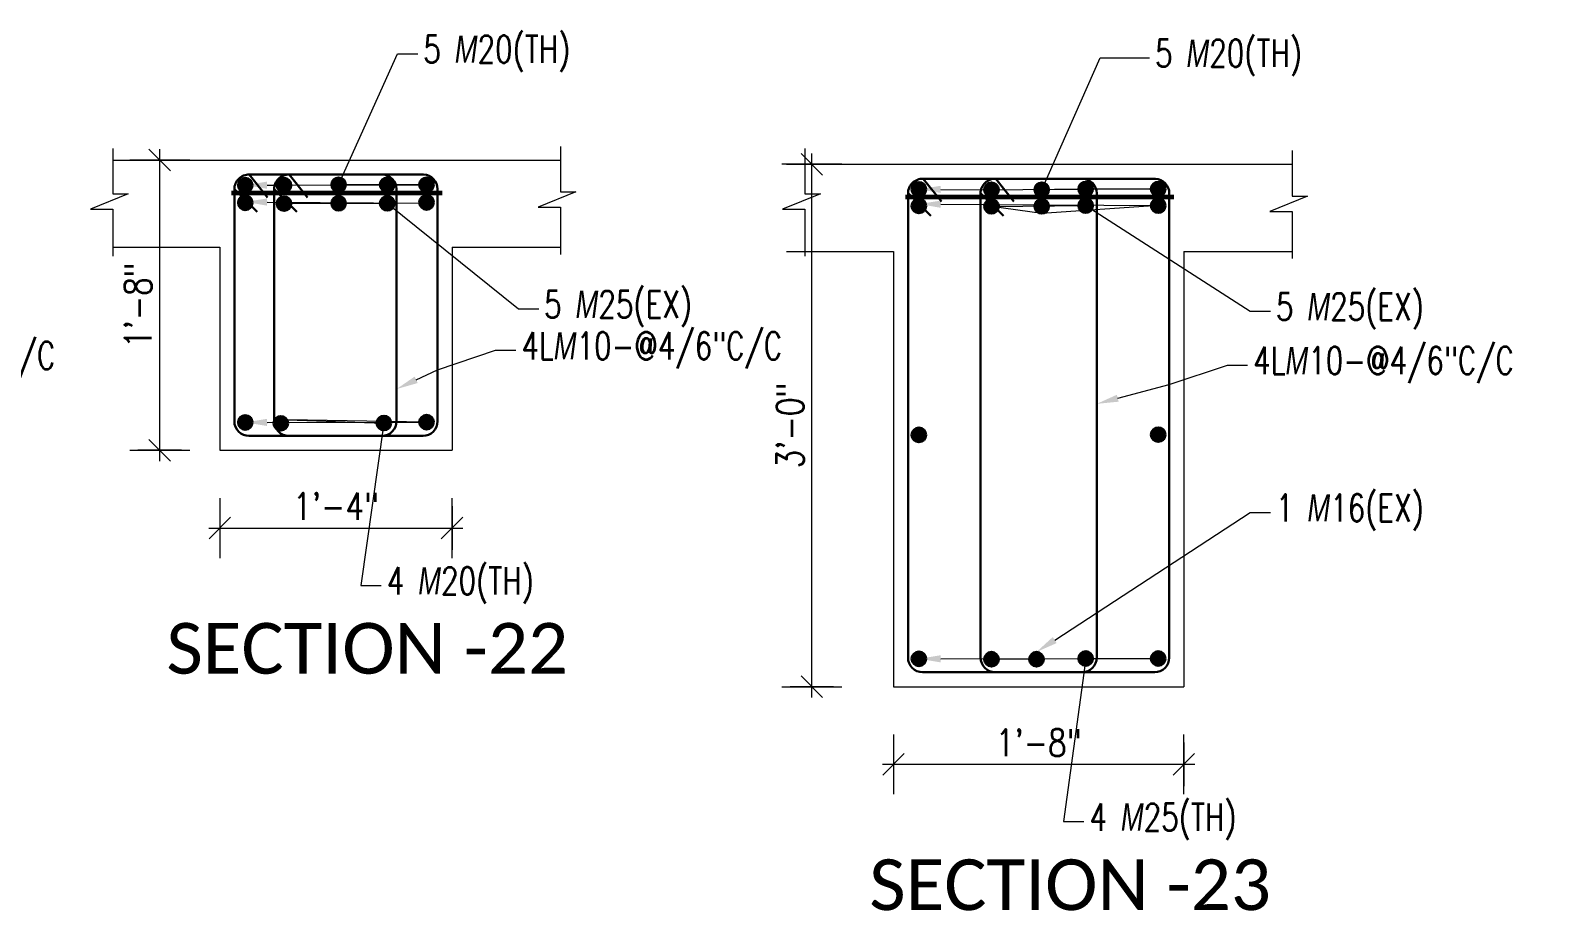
# Model space of a CAD drawing. Header units: inches. Extents: x 0 to 162649, y -36601 to -26324.
# Drawn here: x 156967.4 to 157072, y -36468 to -36407.4 of the extents above; entities that cross this region are included whole.
import ezdxf
from ezdxf import colors
from ezdxf.entities.mleader import LeaderData, LeaderLine
from ezdxf.math import Vec2, Vec3

# ---------------------------------------------------------------- set-up
doc = ezdxf.new("R2010")
doc.units = ezdxf.units.IN
doc.header["$MEASUREMENT"] = 0
for name, color, linetype, lineweight in [('Dim', 1, 'Continuous', 13), ('hatch', 252, 'Continuous', 0), ('OL_AR_Text', 140, 'Continuous', 5), ('Rein', 3, 'Continuous', 30), ('Stirrups', 191, 'Continuous', 25), ('TEXT', 7, 'Continuous', 9)]:
    doc.layers.add(name, color=color, linetype=linetype, lineweight=lineweight)
doc.styles.add('1-8 Annotative Text', font='calibri.ttf', dxfattribs={"height": 0.125})
doc.styles.add('DIM', font='simplex.shx', dxfattribs={"width": 0.75})
doc.styles.add('rmtext', font='romans.shx', dxfattribs={"width": 0.8})
doc.dimstyles.new('DIM-24', dxfattribs={"dimscale": 24, "dimtxt": 0.078125, "dimasz": 0.0625, "dimexe": 0.0625, "dimexo": 0.015625, "dimgap": 0.015625, "dimtad": 1, "dimdec": 1, "dimzin": 3, "dimdsep": 46, "dimlunit": 4, "dimtxsty": 'rmtext', "dimblk": 'OBLIQUE', "dimcen": 0.09375, "dimdle": 0.03125, "dimclrd": 1, "dimclre": 1, "dimclrt": 2, "dimadec": 0, "dimazin": 0, "dimtfac": 0.75, "dimtdec": 1, "dimtix": 1, "dimtmove": 0, "dimatfit": 3, "dimfxl": 0.0625, "dimfxlon": 1, "dimfrac": 1, "dimtolj": 1, "dimtzin": 0, "dimlwd": -1, "dimlwe": 5, "dimarcsym": 0})

# ---------------------------------------------------------------- blocks, each defined once
blk = doc.blocks.new('_Oblique')
for p, q in [((0, -1.375), (0, 1.375)), ((-0.495, -0.495), (0.495, 0.495))]:
    blk.add_line(p, q)
blk = doc.blocks.new('*D279')
at = {"layer": 'Defpoints', "color": 0, "transparency": 16777216}
for p in [(156980.5, -36436.3), (156996.5, -36436.3), (156996.5, -36441.66)]:
    blk.add_point(p, dxfattribs=at)
at = {"layer": 'Dim', "color": 1, "lineweight": 5, "transparency": 16777216}
for p, q in [((156980.5, -36440.16), (156980.5, -36443.16)), ((156996.5, -36440.16), (156996.5, -36443.16))]:
    blk.add_line(p, q, dxfattribs=at)
at = {"layer": 'Dim', "color": 1, "transparency": 16777216}
blk.add_line((156979.75, -36441.66), (156997.25, -36441.66), dxfattribs=at)
at = {"layer": 'Dim', "color": 1, "transparency": 16777216, "xscale": 1.5, "yscale": 1.5, "zscale": 1.5, "rotation": 180}
blk.add_blockref('_Oblique', (156980.5, -36441.66), dxfattribs=at)
at = {"layer": 'Dim', "color": 1, "transparency": 16777216, "xscale": 1.5, "yscale": 1.5, "zscale": 1.5}
blk.add_blockref('_Oblique', (156996.5, -36441.66), dxfattribs=at)
at = {"layer": 'Dim', "color": 2, "transparency": 16777216, "insert": (156988.5, -36440.16), "char_height": 1.875, "attachment_point": 5, "style": 'rmtext'}
blk.add_mtext('\\A1;1\'-4"', dxfattribs=at)
blk = doc.blocks.new('*D280')
at = {"layer": 'Defpoints', "color": 0, "transparency": 16777216}
for p in [(156976.36, -36416.3), (156980.5, -36416.3), (156980.5, -36436.3)]:
    blk.add_point(p, dxfattribs=at)
at = {"layer": 'Dim', "color": 1, "transparency": 16777216}
blk.add_line((156976.36, -36437.05), (156976.36, -36415.55), dxfattribs=at)
at = {"layer": 'Dim', "color": 1, "lineweight": 5, "transparency": 16777216}
for p, q in [((156977.86, -36416.3), (156974.86, -36416.3)), ((156977.86, -36436.3), (156974.86, -36436.3))]:
    blk.add_line(p, q, dxfattribs=at)
at = {"layer": 'Dim', "color": 1, "transparency": 16777216, "xscale": 1.5, "yscale": 1.5, "zscale": 1.5}
for p, rotation in [((156976.36, -36416.3), 90), ((156976.36, -36436.3), 270)]:
    blk.add_blockref('_Oblique', p, dxfattribs=dict(at, rotation=rotation))
at = {"layer": 'Dim', "color": 2, "transparency": 16777216, "insert": (156974.86, -36426.3), "char_height": 1.875, "attachment_point": 5, "rotation": 90, "style": 'rmtext'}
blk.add_mtext('\\A1;1\'-8"', dxfattribs=at)
blk = doc.blocks.new('*D448')
at = {"layer": 'Defpoints', "color": 0, "transparency": 16777216}
for p in [(157026.91, -36452.59), (157046.91, -36452.59), (157046.91, -36457.94)]:
    blk.add_point(p, dxfattribs=at)
at = {"layer": 'Dim', "color": 1, "lineweight": 5, "transparency": 16777216}
for p, q in [((157026.91, -36456.44), (157026.91, -36459.44)), ((157046.91, -36456.44), (157046.91, -36459.44))]:
    blk.add_line(p, q, dxfattribs=at)
at = {"layer": 'Dim', "color": 1, "transparency": 16777216}
blk.add_line((157026.16, -36457.94), (157047.66, -36457.94), dxfattribs=at)
at = {"layer": 'Dim', "color": 1, "transparency": 16777216, "xscale": 1.5, "yscale": 1.5, "zscale": 1.5, "rotation": 180}
blk.add_blockref('_Oblique', (157026.91, -36457.94), dxfattribs=at)
at = {"layer": 'Dim', "color": 1, "transparency": 16777216, "xscale": 1.5, "yscale": 1.5, "zscale": 1.5}
blk.add_blockref('_Oblique', (157046.91, -36457.94), dxfattribs=at)
at = {"layer": 'Dim', "color": 2, "transparency": 16777216, "insert": (157036.91, -36456.45), "char_height": 1.875, "attachment_point": 5, "style": 'rmtext'}
blk.add_mtext('\\A1;1\'-8"', dxfattribs=at)
blk = doc.blocks.new('*D449')
at = {"layer": 'Defpoints', "color": 0, "transparency": 16777216}
for p in [(157021.28, -36416.59), (157026.91, -36416.59), (157026.91, -36452.59)]:
    blk.add_point(p, dxfattribs=at)
at = {"layer": 'Dim', "color": 1, "lineweight": 5, "transparency": 16777216}
for p, q in [((157022.78, -36416.59), (157019.78, -36416.59)), ((157022.78, -36452.59), (157019.78, -36452.59))]:
    blk.add_line(p, q, dxfattribs=at)
at = {"layer": 'Dim', "color": 1, "transparency": 16777216}
blk.add_line((157021.28, -36453.34), (157021.28, -36415.84), dxfattribs=at)
at = {"layer": 'Dim', "color": 1, "transparency": 16777216, "xscale": 1.5, "yscale": 1.5, "zscale": 1.5}
for p, rotation in [((157021.28, -36416.59), 90), ((157021.28, -36452.59), 270)]:
    blk.add_blockref('_Oblique', p, dxfattribs=dict(at, rotation=rotation))
at = {"layer": 'Dim', "color": 2, "transparency": 16777216, "insert": (157019.79, -36434.59), "char_height": 1.875, "attachment_point": 5, "rotation": 90, "style": 'rmtext'}
blk.add_mtext('\\A1;3\'-0"', dxfattribs=at)

msp = doc.modelspace()

# ---------------------------------------------------------------- hatches: boundary and pattern name
at = {"layer": 'Rein'}
h = msp.add_hatch(color=256, dxfattribs=at)
h.dxf.hatch_style = 1
h.paths.add_polyline_path([(156982.75, -36418.03, 1), (156981.75, -36418.03, 1)])
h = msp.add_hatch(color=256, dxfattribs=at)
h.dxf.hatch_style = 1
h.paths.add_polyline_path([(156985.42, -36418.03, 1), (156984.42, -36418.03, 1)])
h = msp.add_hatch(color=256, dxfattribs=at)
h.dxf.hatch_style = 1
h.paths.add_polyline_path([(156989.18, -36418, 1), (156988.18, -36418, 1)])
h = msp.add_hatch(color=256, dxfattribs=at)
h.dxf.hatch_style = 1
h.paths.add_polyline_path([(156992.53, -36418, 1), (156991.53, -36418, 1)])
h = msp.add_hatch(color=256, dxfattribs=at)
h.dxf.hatch_style = 1
h.paths.add_polyline_path([(156995.24, -36418, 1), (156994.24, -36418, 1)])
h = msp.add_hatch(color=256, dxfattribs=at)
h.dxf.hatch_style = 1
h.paths.add_polyline_path([(157029.16, -36418.31, 1), (157028.16, -36418.31, 1)])
h = msp.add_hatch(color=256, dxfattribs=at)
h.dxf.hatch_style = 1
h.paths.add_polyline_path([(157034.16, -36418.34, 1), (157033.16, -36418.34, 1)])
h = msp.add_hatch(color=256, dxfattribs=at)
h.dxf.hatch_style = 1
h.paths.add_polyline_path([(157037.62, -36418.34, 1), (157036.62, -36418.34, 1)])
h = msp.add_hatch(color=256, dxfattribs=at)
h.dxf.hatch_style = 1
h.paths.add_polyline_path([(157040.65, -36418.29, 1), (157039.65, -36418.29, 1)])
h = msp.add_hatch(color=256, dxfattribs=at)
h.dxf.hatch_style = 1
h.paths.add_polyline_path([(157045.65, -36418.29, 1), (157044.65, -36418.29, 1)])
h = msp.add_hatch(color=256, dxfattribs=at)
h.dxf.hatch_style = 1
h.paths.add_polyline_path([(156982.75, -36419.24, 1), (156981.75, -36419.24, 1)])
h = msp.add_hatch(color=256, dxfattribs=at)
h.dxf.hatch_style = 1
h.paths.add_polyline_path([(156985.42, -36419.3, 1), (156984.42, -36419.3, 1)])
h = msp.add_hatch(color=256, dxfattribs=at)
h.dxf.hatch_style = 1
h.paths.add_polyline_path([(156989.18, -36419.28, 1), (156988.18, -36419.28, 1)])
h = msp.add_hatch(color=256, dxfattribs=at)
h.dxf.hatch_style = 1
h.paths.add_polyline_path([(156992.53, -36419.28, 1), (156991.53, -36419.28, 1)])
h = msp.add_hatch(color=256, dxfattribs=at)
h.dxf.hatch_style = 1
h.paths.add_polyline_path([(156995.24, -36419.22, 1), (156994.24, -36419.22, 1)])
h = msp.add_hatch(color=256, dxfattribs=at)
h.dxf.hatch_style = 1
h.paths.add_polyline_path([(157029.16, -36419.46, 1), (157028.16, -36419.46, 1)])
h = msp.add_hatch(color=256, dxfattribs=at)
h.dxf.hatch_style = 1
h.paths.add_polyline_path([(157034.16, -36419.49, 1), (157033.16, -36419.49, 1)])
h = msp.add_hatch(color=256, dxfattribs=at)
h.dxf.hatch_style = 1
h.paths.add_polyline_path([(157037.62, -36419.49, 1), (157036.62, -36419.49, 1)])
h = msp.add_hatch(color=256, dxfattribs=at)
h.dxf.hatch_style = 1
h.paths.add_polyline_path([(157040.65, -36419.44, 1), (157039.65, -36419.44, 1)])
h = msp.add_hatch(color=256, dxfattribs=at)
h.dxf.hatch_style = 1
h.paths.add_polyline_path([(157045.65, -36419.44, 1), (157044.65, -36419.44, 1)])
h = msp.add_hatch(color=256, dxfattribs=at)
h.dxf.hatch_style = 1
h.paths.add_polyline_path([(156982.75, -36434.38, 1), (156981.75, -36434.38, 1)])
h = msp.add_hatch(color=256, dxfattribs=at)
h.dxf.hatch_style = 1
h.paths.add_polyline_path([(156985.2, -36434.44, 1), (156984.2, -36434.44, 1)])
h = msp.add_hatch(color=256, dxfattribs=at)
h.dxf.hatch_style = 1
h.paths.add_polyline_path([(156992.3, -36434.42, 1), (156991.3, -36434.42, 1)])
h = msp.add_hatch(color=256, dxfattribs=at)
h.dxf.hatch_style = 1
h.paths.add_polyline_path([(156995.24, -36434.36, 1), (156994.24, -36434.36, 1)])
h = msp.add_hatch(color=256, dxfattribs=at)
h.dxf.hatch_style = 1
h.paths.add_polyline_path([(157029.16, -36435.24, 1), (157028.16, -36435.24, 1)])
h = msp.add_hatch(color=256, dxfattribs=at)
h.dxf.hatch_style = 1
h.paths.add_polyline_path([(157045.65, -36435.22, 1), (157044.65, -36435.22, 1)])
h = msp.add_hatch(color=256, dxfattribs=at)
h.dxf.hatch_style = 1
h.paths.add_polyline_path([(157029.16, -36450.67, 1), (157028.16, -36450.67, 1)])
h = msp.add_hatch(color=256, dxfattribs=at)
h.dxf.hatch_style = 1
h.paths.add_polyline_path([(157034.16, -36450.7, 1), (157033.16, -36450.7, 1)])
h = msp.add_hatch(color=256, dxfattribs=at)
h.dxf.hatch_style = 1
h.paths.add_polyline_path([(157037.26, -36450.7, 1), (157036.26, -36450.7, 1)])
h = msp.add_hatch(color=256, dxfattribs=at)
h.dxf.hatch_style = 1
h.paths.add_polyline_path([(157040.65, -36450.65, 1), (157039.65, -36450.65, 1)])
h = msp.add_hatch(color=256, dxfattribs=at)
h.dxf.hatch_style = 1
h.paths.add_polyline_path([(157045.65, -36450.65, 1), (157044.65, -36450.65, 1)])

# ---------------------------------------------------------------- linework, layer by layer
at = {"layer": 'Dim', "lineweight": 60}
for p, q in [((156981.31, -36418.55), (156995.81, -36418.55)), ((157027.73, -36418.83), (157046.23, -36418.83))]:
    msp.add_line(p, q, dxfattribs=at)
at = {"layer": 'hatch'}
for p, q in [((156973.12, -36415.5), (156973.12, -36418.63)), ((157003.96, -36415.36), (157003.96, -36418.49)), ((157020.81, -36415.5), (157020.81, -36418.63)), ((157054.38, -36415.65), (157054.38, -36418.78)), ((156973.12, -36416.3), (157003.96, -36416.3)), ((157019.53, -36416.59), (157054.38, -36416.59)), ((156974.18, -36418.63), (156971.58, -36419.69)), ((156973.12, -36418.63), (156974.18, -36418.63)), ((157005.02, -36418.49), (157002.42, -36419.55)), ((157003.96, -36418.49), (157005.02, -36418.49)), ((157021.87, -36418.63), (157019.27, -36419.69)), ((157020.81, -36418.63), (157021.87, -36418.63)), ((157055.44, -36418.78), (157052.84, -36419.84)), ((157054.38, -36418.78), (157055.44, -36418.78)), ((156971.58, -36419.69), (156973.12, -36419.69)), ((156973.12, -36419.69), (156973.12, -36422.93)), ((157002.42, -36419.55), (157003.96, -36419.55)), ((157003.96, -36419.55), (157003.96, -36422.8)), ((157019.27, -36419.69), (157020.81, -36419.69)), ((157020.81, -36419.69), (157020.81, -36422.93)), ((157052.84, -36419.84), (157054.38, -36419.84)), ((157054.38, -36419.84), (157054.38, -36423.08)), ((156973.12, -36422.3), (156980.5, -36422.3)), ((156980.5, -36422.3), (156980.5, -36436.3)), ((156996.5, -36422.3), (156996.5, -36436.3)), ((156996.5, -36422.3), (157003.96, -36422.3)), ((157019.53, -36422.59), (157026.91, -36422.59)), ((157026.91, -36422.59), (157026.91, -36452.59)), ((157046.91, -36422.59), (157046.91, -36452.59)), ((157046.91, -36422.59), (157054.38, -36422.59)), ((156980.5, -36436.3), (156996.5, -36436.3)), ((157026.91, -36452.59), (157046.91, -36452.59))]:
    msp.add_line(p, q, dxfattribs=at)
at = {"layer": 'Rein'}
for centre in [(156982.25, -36418.03), (156984.92, -36418.03), (156988.68, -36418), (156992.03, -36418), (156994.74, -36418), (157028.66, -36418.31), (157033.66, -36418.34), (157037.12, -36418.34), (157040.15, -36418.29), (157045.15, -36418.29), (156982.25, -36419.24), (156984.92, -36419.3), (156988.68, -36419.28), (156992.03, -36419.28), (156994.74, -36419.22), (157028.66, -36419.46), (157033.66, -36419.49), (157037.12, -36419.49), (157040.15, -36419.44), (157045.15, -36419.44), (156982.25, -36434.38), (156984.7, -36434.44), (156991.8, -36434.42), (156994.74, -36434.36), (157028.66, -36435.24), (157045.15, -36435.22), (157028.66, -36450.67), (157033.66, -36450.7), (157036.76, -36450.7), (157040.15, -36450.65), (157045.15, -36450.65)]:
    msp.add_circle(centre, 0.5, dxfattribs=at)
at = {"layer": 'Stirrups', "lineweight": 30}
for p, q in [((156982.53, -36417.3), (156983.79, -36418.87)), ((156985.27, -36417.3), (156986.53, -36418.87)), ((157028.95, -36417.59), (157030.21, -36419.16)), ((157033.95, -36417.59), (157035.21, -36419.16)), ((156981.5, -36418.3), (156983.07, -36419.86)), ((156984.24, -36418.3), (156985.81, -36419.86)), ((157027.91, -36418.59), (157029.49, -36420.15)), ((157032.91, -36418.59), (157034.49, -36420.15))]:
    msp.add_line(p, q, dxfattribs=at)
for points in [[(156982.5, -36435.3), (156994.5, -36435.3, 0.414214), (156995.5, -36434.3), (156995.5, -36418.3, 0.404381), (156994.53, -36417.3), (156982.53, -36417.3, 0.424115), (156981.5, -36418.3), (156981.5, -36434.3, 0.414214)], [(156985.24, -36435.3), (156991.67, -36435.3, 0.414214), (156992.67, -36434.3), (156992.67, -36418.3, 0.404381), (156991.7, -36417.3), (156985.27, -36417.3, 0.424115), (156984.24, -36418.3), (156984.24, -36434.3, 0.414214)], [(157028.91, -36451.59), (157044.91, -36451.59, 0.414214), (157045.91, -36450.59), (157045.91, -36418.59, 0.404381), (157044.95, -36417.59), (157028.95, -36417.59, 0.424115), (157027.91, -36418.59), (157027.91, -36450.59, 0.414214)], [(157033.91, -36451.59), (157039.91, -36451.59, 0.414214), (157040.91, -36450.59), (157040.91, -36418.59, 0.404381), (157039.95, -36417.59), (157033.95, -36417.59, 0.424115), (157032.91, -36418.59), (157032.91, -36450.59, 0.414214)]]:
    msp.add_lwpolyline(points, format="xyb", close=True, dxfattribs=at)

# ---------------------------------------------------------------- texts
at = {"layer": 'OL_AR_Text', "char_height": 3.5, "width": 2.6734445e-317, "attachment_point": 1, "style": '1-8 Annotative Text'}
for s, insert in [('SECTION -22', (156976.82, -36448.2)), ('SECTION -23', (157025.24, -36464.49))]:
    msp.add_mtext(s, dxfattribs=dict(at, insert=insert))

# ---------------------------------------------------------------- dimensions: what is measured, and where the dimension line sits
at = {"layer": 'Dim'}
dim = msp.add_linear_dim(base=(156976.36, -36416.3), p1=(156980.5, -36436.3), p2=(156980.5, -36416.3), angle=90, dimstyle='DIM-24', dxfattribs=at)
dim.commit()
dim.dimension.update_dxf_attribs({"geometry": '*D280', "text_midpoint": (156974.86, -36426.3)})
dim = msp.add_linear_dim(base=(157021.28, -36416.59), p1=(157026.91, -36452.59), p2=(157026.91, -36416.59), angle=90, dimstyle='DIM-24', dxfattribs=at)
dim.commit()
dim.dimension.update_dxf_attribs({"geometry": '*D449', "text_midpoint": (157021.28, -36434.59), "dimtype": 160})
for base, p1, p2, picture, middle in [((156996.5, -36441.66), (156980.5, -36436.3), (156996.5, -36436.3), '*D279', (156988.5, -36440.16)), ((157046.91, -36457.94), (157026.91, -36452.59), (157046.91, -36452.59), '*D448', (157036.91, -36456.45))]:
    dim = msp.add_linear_dim(base=base, p1=p1, p2=p2, dimstyle='DIM-24', dxfattribs=at)
    dim.commit()
    dim.dimension.update_dxf_attribs({"geometry": picture, "text_midpoint": middle})

# ---------------------------------------------------------------- leaders
at = {"layer": 'TEXT'}
ml = msp.add_multileader_mtext('Standard', dxfattribs=at)
ml.set_content('5 {\\Fgothici|c0;M}20(TH) ', color=256, style='DIM')
ml.set_leader_properties(color=1, linetype='ByLayer', lineweight=9)
ml.build(insert=Vec2(0, 0))
ml.multileader.update_dxf_attribs({"text_right_attachment_type": 2, "dogleg_length": 0.25, "arrow_head_size": 1.5, "scale": 32})
ctx = ml.context
ctx.base_point, ctx.scale, ctx.char_height, ctx.arrow_head_size, ctx.landing_gap_size, ctx.plane_origin = Vec3(156994.14, -36408.97), 32, 1.875, 1.5, 0.375, Vec3(157005.24, -36417.06)
ctx.right_attachment = 2
notes = []
notes.append((ctx, [(0, (1, 1, 0), (156992.74, -36408.97), (1, 0), 1.4, [(4, [(156982.25, -36418.03), (156984.92, -36418.03), (156992.03, -36418), (156994.74, -36418), (156988.68, -36418)], 0, [])])]))
ctx.mtext.insert, ctx.mtext.flow_direction = Vec3(156994.52, -36407.72), 5
ml = msp.add_multileader_mtext('Standard', dxfattribs=at)
ml.set_content('5 {\\Fgothici|c0;M}20(TH) ', color=256, style='DIM')
ml.set_leader_properties(color=1, linetype='ByLayer', lineweight=9)
ml.build(insert=Vec2(0, 0))
ml.multileader.update_dxf_attribs({"text_right_attachment_type": 2, "dogleg_length": 0.25, "arrow_head_size": 1.5, "scale": 32})
ctx = ml.context
ctx.base_point, ctx.scale, ctx.char_height, ctx.arrow_head_size, ctx.landing_gap_size, ctx.plane_origin = Vec3(157044.56, -36409.25), 32, 1.875, 1.5, 0.375, Vec3(157053.66, -36417.35)
ctx.right_attachment = 2
notes.append((ctx, [(0, (1, 1, 0), (157041.15, -36409.25), (1, 0), 3.4, [(4, [(157028.66, -36418.31), (157033.66, -36418.34), (157040.15, -36418.29), (157045.15, -36418.29), (157037.12, -36418.34)], 0, [])])]))
ctx.mtext.insert, ctx.mtext.flow_direction = Vec3(157044.93, -36408), 5
ml = msp.add_multileader_mtext('Standard', dxfattribs=at)
ml.set_content('5 {\\Fgothici|c0;M}25(EX) ', color=256, style='DIM')
ml.set_leader_properties(color=1, linetype='ByLayer', lineweight=9)
ml.build(insert=Vec2(0, 0))
ml.multileader.update_dxf_attribs({"text_right_attachment_type": 2, "dogleg_length": 0.25, "arrow_head_size": 1.5, "scale": 32})
ctx = ml.context
ctx.base_point, ctx.scale, ctx.char_height, ctx.arrow_head_size, ctx.landing_gap_size, ctx.plane_origin = Vec3(157002.47, -36426.55), 32, 1.875, 1.5, 0.375, Vec3(157003.28, -36424.51)
ctx.right_attachment = 2
notes.append((ctx, [(0, (1, 1, 0), (157001.07, -36426.55), (1, 0), 1.4, [(4, [(156982.25, -36419.18), (156994.74, -36419.28), (156984.92, -36419.3), (156988.68, -36419.28), (156992.03, -36419.28)], 0, [])])]))
ctx.mtext.insert, ctx.mtext.flow_direction = Vec3(157002.84, -36425.3), 5
ml = msp.add_multileader_mtext('Standard', dxfattribs=at)
ml.set_content('5 {\\Fgothici|c0;M}25(EX) ', color=256, style='DIM')
ml.set_leader_properties(color=1, linetype='ByLayer', lineweight=9)
ml.build(insert=Vec2(0, 0))
ml.multileader.update_dxf_attribs({"text_right_attachment_type": 2, "dogleg_length": 0.25, "arrow_head_size": 1.5, "scale": 32})
ctx = ml.context
ctx.base_point, ctx.scale, ctx.char_height, ctx.arrow_head_size, ctx.landing_gap_size, ctx.plane_origin = Vec3(157052.89, -36426.71), 32, 1.875, 1.5, 0.375, Vec3(157051.7, -36424.66)
ctx.right_attachment = 2
notes.append((ctx, [(0, (1, 1, 0), (157051.48, -36426.71), (1, 0), 1.4, [(4, [(157028.66, -36419.33), (157045.15, -36419.44), (157037.12, -36419.99), (157033.66, -36419.49), (157040.15, -36419.44)], 0, [])])]))
ctx.mtext.insert, ctx.mtext.flow_direction = Vec3(157053.26, -36425.46), 5
ml = msp.add_multileader_mtext('Standard', dxfattribs=at)
ml.set_content('4L{\\Fgothici|c0;M}10-@4/6"C/C ', color=256, style='DIM')
ml.set_leader_properties(color=1, linetype='ByLayer', lineweight=9)
ml.build(insert=Vec2(0, 0))
ml.multileader.update_dxf_attribs({"text_right_attachment_type": 2, "dogleg_length": 0.25, "arrow_head_size": 1.5, "scale": 32})
ctx = ml.context
ctx.base_point, ctx.scale, ctx.char_height, ctx.arrow_head_size, ctx.landing_gap_size, ctx.plane_origin = Vec3(157000.9, -36429.41), 32, 1.875, 1.5, 0.375, Vec3(157011.44, -36439.17)
ctx.right_attachment = 2
notes.append((ctx, [(0, (1, 1, 0), (156999.5, -36429.41), (1, 0), 1.4, [(1, [(156992.67, -36432.08), (156995.5, -36430.75)], 0, [])])]))
ctx.mtext.insert, ctx.mtext.flow_direction = Vec3(157001.28, -36428.16), 5
ml = msp.add_multileader_mtext('Standard', dxfattribs=at)
ml.set_content('4L{\\Fgothici|c0;M}10-@4/6"C/C ', color=256, style='DIM')
ml.set_leader_properties(color=1, linetype='ByLayer', lineweight=9)
ml.build(insert=Vec2(0, 0))
ml.multileader.update_dxf_attribs({"text_right_attachment_type": 2, "dogleg_length": 0.25, "arrow_head_size": 1.5, "scale": 32})
ctx = ml.context
ctx.base_point, ctx.scale, ctx.char_height, ctx.arrow_head_size, ctx.landing_gap_size, ctx.plane_origin = Vec3(156950.83, -36430.08), 32, 1.875, 1.5, 0.375, Vec3(156961.36, -36439.83)
ctx.right_attachment = 2
notes.append((ctx, [(0, (1, 1, 0), (156949.42, -36430.08), (1, 0), 1.4, [(1, [(156941.6, -36432.74), (156945.42, -36431.41)], 0, [])])]))
ctx.mtext.insert, ctx.mtext.flow_direction = Vec3(156951.2, -36428.83), 5
ml = msp.add_multileader_mtext('Standard', dxfattribs=at)
ml.set_content('4L{\\Fgothici|c0;M}10-@4/6"C/C ', color=256, style='DIM')
ml.set_leader_properties(color=1, linetype='ByLayer', lineweight=9)
ml.build(insert=Vec2(0, 0))
ml.multileader.update_dxf_attribs({"text_right_attachment_type": 2, "dogleg_length": 0.25, "arrow_head_size": 1.5, "scale": 32})
ctx = ml.context
ctx.base_point, ctx.scale, ctx.char_height, ctx.arrow_head_size, ctx.landing_gap_size, ctx.plane_origin = Vec3(157051.32, -36430.43), 32, 1.875, 1.5, 0.375, Vec3(157059.85, -36440.19)
ctx.right_attachment = 2
notes.append((ctx, [(0, (1, 1, 0), (157049.91, -36430.43), (1, 0), 1.4, [(1, [(157040.91, -36433.1), (157045.91, -36431.76)], 0, [])])]))
ctx.mtext.insert, ctx.mtext.flow_direction = Vec3(157051.69, -36429.18), 5
ml = msp.add_multileader_mtext('Standard', dxfattribs=at)
ml.set_content('4 {\\Fgothici|c0;M}20(TH) ', color=256, style='DIM')
ml.set_leader_properties(color=1, linetype='ByLayer', lineweight=9)
ml.build(insert=Vec2(0, 0))
ml.multileader.update_dxf_attribs({"text_right_attachment_type": 2, "dogleg_length": 0.25, "arrow_head_size": 1.5, "scale": 32})
ctx = ml.context
ctx.base_point, ctx.scale, ctx.char_height, ctx.arrow_head_size, ctx.landing_gap_size, ctx.plane_origin = Vec3(156991.62, -36445.61), 32, 1.875, 1.5, 0.375, Vec3(157003.28, -36443.56)
ctx.right_attachment = 2
notes.append((ctx, [(0, (1, 1, 0), (156990.22, -36445.61), (1, 0), 1.4, [(2, [(156982.25, -36434.38), (156994.74, -36434.36), (156985.15, -36434.21), (156991.8, -36434.42)], 0, [])])]))
ctx.mtext.insert, ctx.mtext.flow_direction = Vec3(156992, -36444.36), 5
ml = msp.add_multileader_mtext('Standard', dxfattribs=at)
ml.set_content('1 {\\Fgothici|c0;M}16(EX) ', color=256, style='DIM')
ml.set_leader_properties(color=1, linetype='ByLayer', lineweight=9)
ml.build(insert=Vec2(0, 0))
ml.multileader.update_dxf_attribs({"text_right_attachment_type": 2, "dogleg_length": 0.25, "arrow_head_size": 1.5, "scale": 32})
ctx = ml.context
ctx.base_point, ctx.scale, ctx.char_height, ctx.arrow_head_size, ctx.landing_gap_size, ctx.plane_origin = Vec3(157052.89, -36440.58), 32, 1.875, 1.5, 0.375, Vec3(157051.7, -36438.53)
ctx.right_attachment = 2
notes.append((ctx, [(0, (1, 1, 0), (157051.48, -36440.58), (1, 0), 1.4, [(3, [(157036.76, -36450.2)], 0, [])])]))
ctx.mtext.insert, ctx.mtext.flow_direction = Vec3(157053.26, -36439.33), 5
ml = msp.add_multileader_mtext('Standard', dxfattribs=at)
ml.set_content('4 {\\Fgothici|c0;M}25(TH) ', color=256, style='DIM')
ml.set_leader_properties(color=1, linetype='ByLayer', lineweight=9)
ml.build(insert=Vec2(0, 0))
ml.multileader.update_dxf_attribs({"text_right_attachment_type": 2, "dogleg_length": 0.25, "arrow_head_size": 1.5, "scale": 32})
ctx = ml.context
ctx.base_point, ctx.scale, ctx.char_height, ctx.arrow_head_size, ctx.landing_gap_size, ctx.plane_origin = Vec3(157040.04, -36461.89), 32, 1.875, 1.5, 0.375, Vec3(157051.7, -36443.85)
ctx.right_attachment = 2
notes.append((ctx, [(0, (1, 1, 0), (157038.63, -36461.89), (1, 0), 1.4, [(2, [(157028.66, -36450.67), (157045.15, -36450.65), (157034.16, -36450.7), (157040.15, -36450.65)], 0, [])])]))
ctx.mtext.insert, ctx.mtext.flow_direction = Vec3(157040.41, -36460.64), 5
for ctx, leaders in notes:
    for number, flags, end, landing, length, lines in leaders:
        leader = LeaderData()
        leader.index, (leader.has_last_leader_line, leader.has_dogleg_vector, leader.attachment_direction) = number, flags
        leader.last_leader_point, leader.dogleg_vector, leader.dogleg_length = Vec3(end), Vec3(landing), length
        for number, points, colour, breaks in lines:
            line = LeaderLine()
            line.index, line.vertices, line.color, line.breaks = number, Vec3.list(points), colors.encode_raw_color(colour), breaks
            leader.lines.append(line)
        ctx.leaders.append(leader)

doc.saveas('drawing.dxf')
